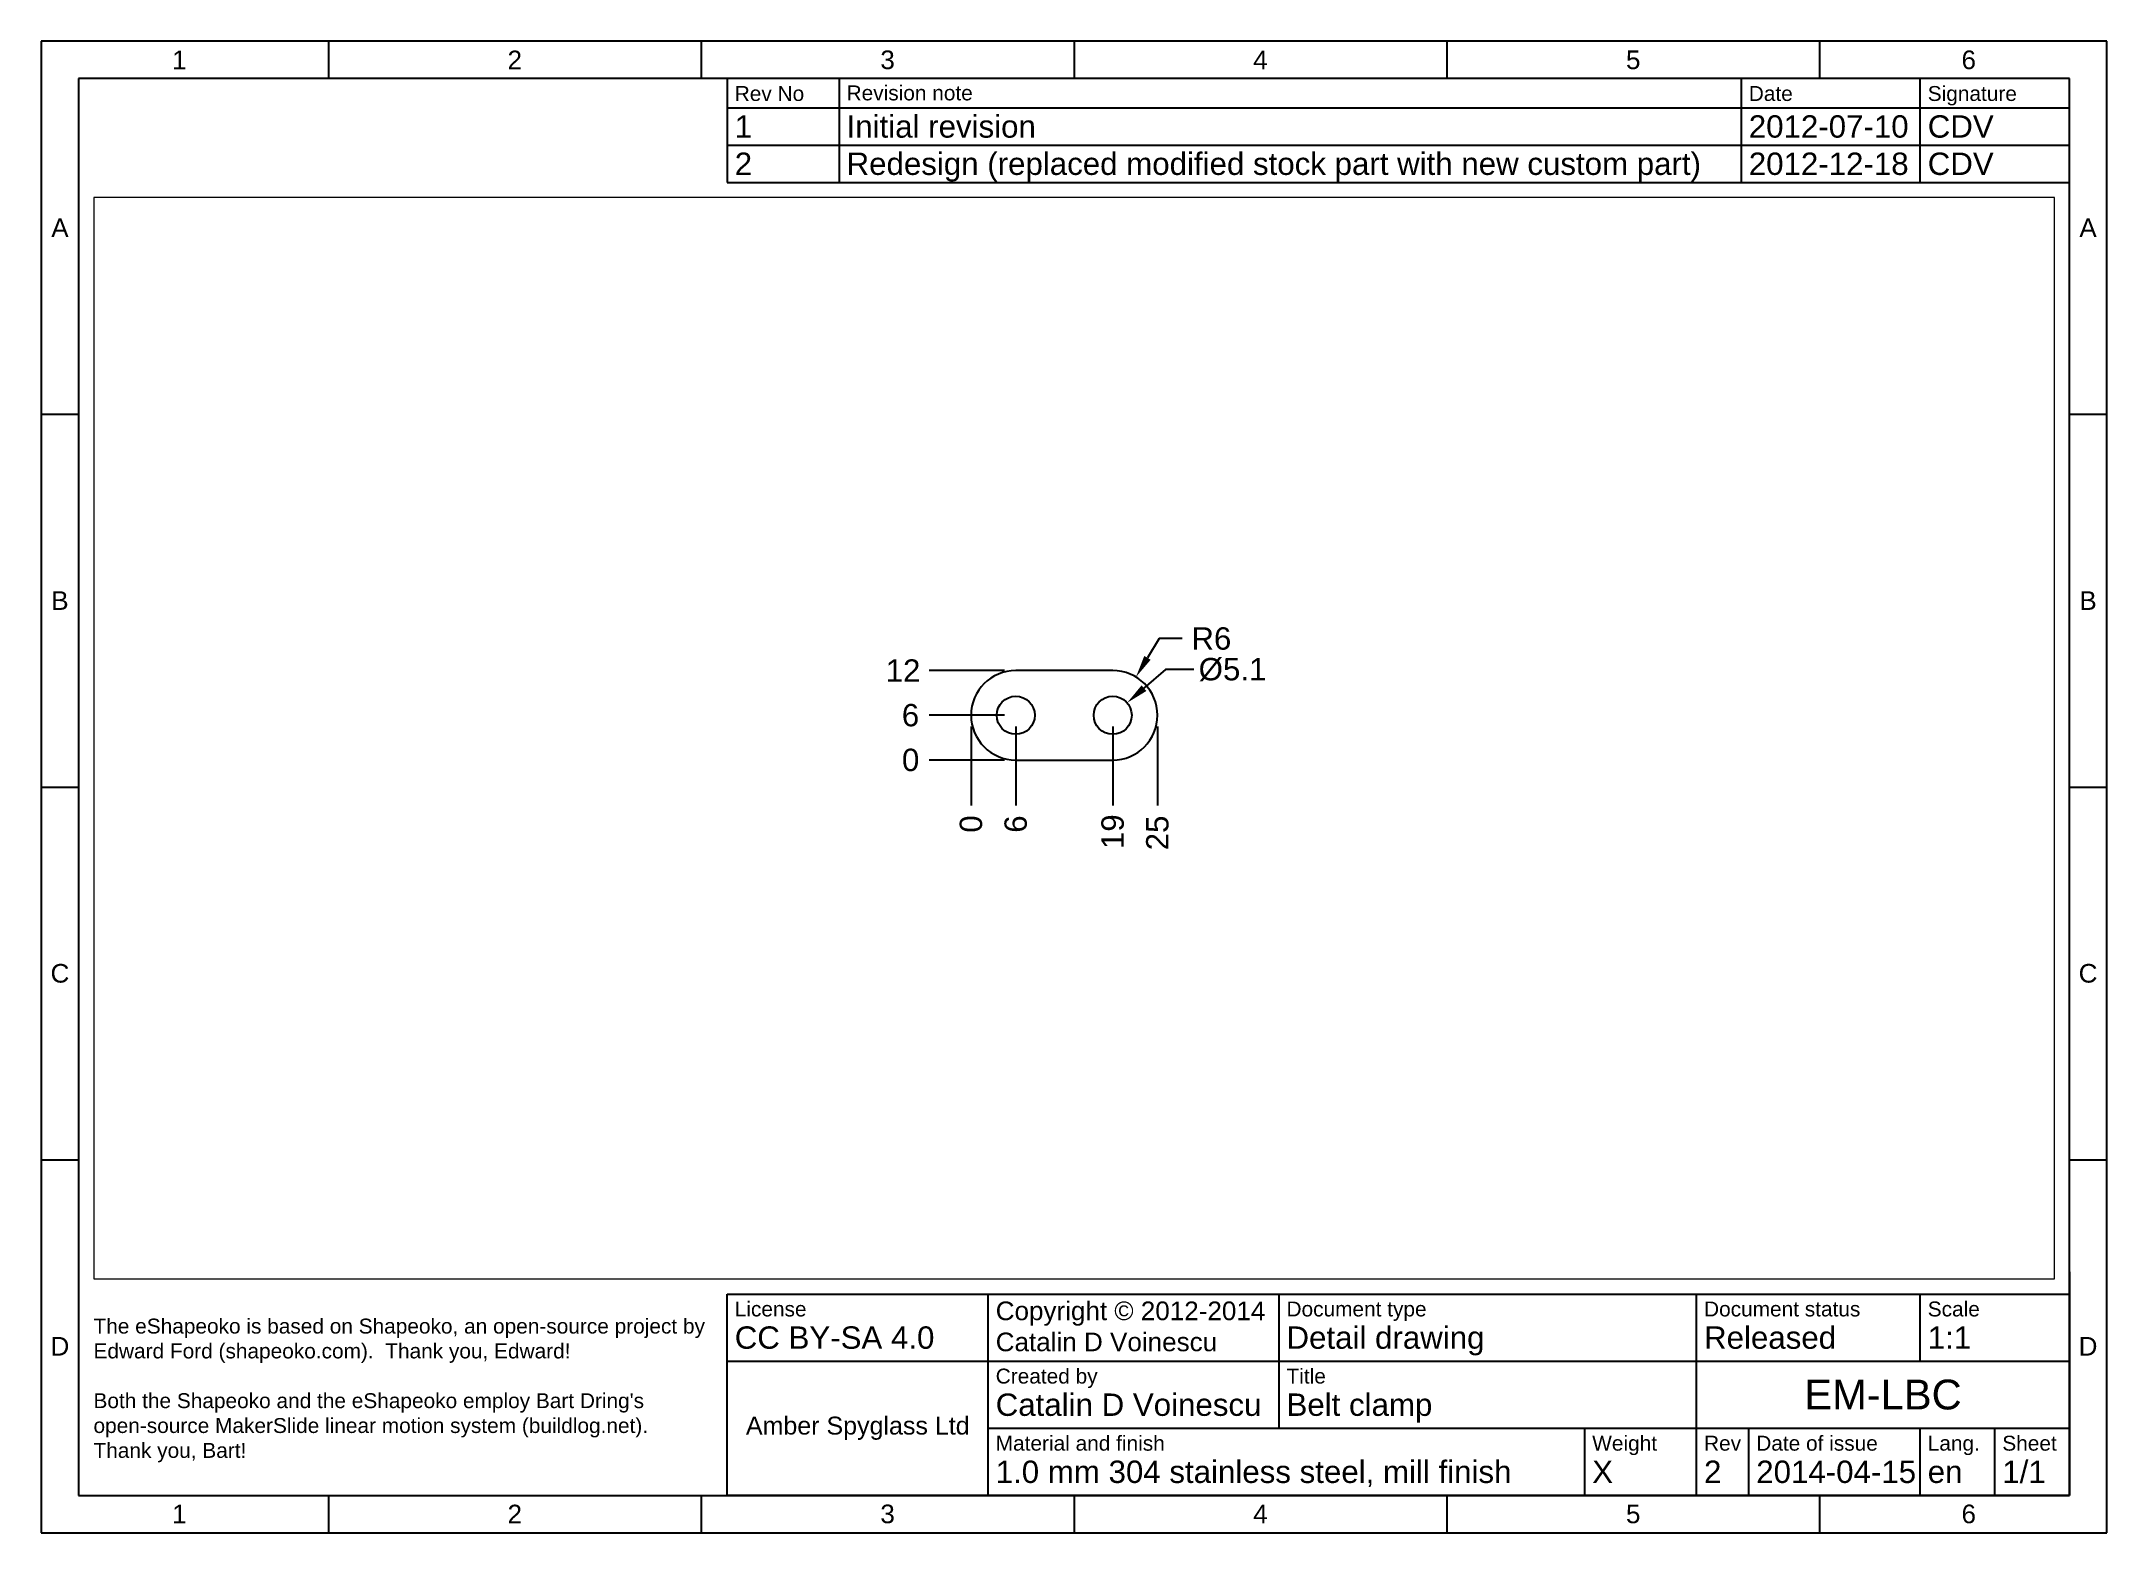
# Paper-space layout 'Sheet1' of a CAD drawing. Header units: millimetres. Extents: x 15 to 292, y 5 to 205.
# The model-space entities are those that its viewports show. They can reach past a viewport. Long polylines and large blocks are cut down to what shows.
import ezdxf

# ---------------------------------------------------------------- set-up
doc = ezdxf.new("R2010")
doc.units = ezdxf.units.MM
doc.layers.add('Dimensions', color=7, linetype='Continuous')
doc.layers.add('Parts', color=7, linetype='Continuous')
doc.styles.get("Standard").update_dxf_attribs({"font": 'arial.ttf'})
doc.dimstyles.new('Copy of Standard', dxfattribs={"dimtxt": 3, "dimasz": 3, "dimexe": 3, "dimexo": 1.5, "dimgap": 1.5, "dimtad": 0, "dimtoh": 1, "dimdsep": 46, "dimtxsty": 'Standard', "dimcen": 0, "dimadec": 0, "dimazin": 2, "dimtfac": 1, "dimtofl": 0, "dimtmove": 0, "dimatfit": 3, "dimfxl": 1, "dimtolj": 1, "dimtzin": 0, "dimarcsym": 0})

# ---------------------------------------------------------------- blocks, each defined once
blk = doc.blocks.new('*D1')
at = {"layer": 'Defpoints', "color": 0}
for p in [(20.93, 7.67), (17.07, 4.33)]:
    blk.add_point(p, dxfattribs=at)
at = {"layer": 'Dimensions', "color": 0, "lineweight": -2}
for p, q in [((26.07, 12.13), (23.19, 9.64)), ((29.9, 12.13), (26.07, 12.13))]:
    blk.add_line(p, q, dxfattribs=at)
at = {"layer": 'Dimensions', "color": 0}
blk.add_solid([(22.87, 10.01), (23.52, 9.26), (20.93, 7.67)], dxfattribs=at)
at = {"layer": 'Dimensions', "color": 0, "insert": (35.07, 12.13), "char_height": 3, "attachment_point": 5}
blk.add_mtext('\\A1;%%c5.1', dxfattribs=at)
blk = doc.blocks.new('*D2')
at = {"layer": 'Defpoints', "color": 0}
for p in [(22.11, 11.13), (19, 6)]:
    blk.add_point(p, dxfattribs=at)
at = {"layer": 'Dimensions', "color": 0, "lineweight": -2}
for p, q in [((25.23, 16.28), (23.66, 13.7)), ((28.31, 16.28), (25.23, 16.28))]:
    blk.add_line(p, q, dxfattribs=at)
at = {"layer": 'Dimensions', "color": 0}
blk.add_solid([(23.24, 13.96), (24.09, 13.44), (22.11, 11.13)], dxfattribs=at)
at = {"layer": 'Dimensions', "color": 0, "insert": (32.23, 16.28), "char_height": 3, "attachment_point": 5}
blk.add_mtext('\\A1;R6', dxfattribs=at)
blk = doc.blocks.new('*D3')
at = {"layer": 'Defpoints', "color": 0}
for p in [(-5.63, 0), (0, 0), (6, 0)]:
    blk.add_point(p, dxfattribs=at)
at = {"layer": 'Dimensions', "color": 0, "lineweight": -2}
blk.add_line((4.5, 0), (-5.63, 0), dxfattribs=at)
at = {"layer": 'Dimensions', "color": 0, "insert": (-8.1, 0), "char_height": 3, "attachment_point": 5}
blk.add_mtext('\\A1;0', dxfattribs=at)
blk = doc.blocks.new('*D4')
at = {"layer": 'Defpoints', "color": 0}
for p in [(-5.63, 6), (6, 6), (0, 0)]:
    blk.add_point(p, dxfattribs=at)
at = {"layer": 'Dimensions', "color": 0, "lineweight": -2}
blk.add_line((4.5, 6), (-5.63, 6), dxfattribs=at)
at = {"layer": 'Dimensions', "color": 0, "insert": (-8.12, 6), "char_height": 3, "attachment_point": 5}
blk.add_mtext('\\A1;6', dxfattribs=at)
blk = doc.blocks.new('*D5')
at = {"layer": 'Defpoints', "color": 0}
for p in [(-5.63, 12), (6, 12), (0, 0)]:
    blk.add_point(p, dxfattribs=at)
at = {"layer": 'Dimensions', "color": 0, "lineweight": -2}
blk.add_line((4.5, 12), (-5.63, 12), dxfattribs=at)
at = {"layer": 'Dimensions', "color": 0, "insert": (-9.12, 12), "char_height": 3, "attachment_point": 5}
blk.add_mtext('\\A1;12', dxfattribs=at)
blk = doc.blocks.new('*D6')
at = {"layer": 'Defpoints', "color": 0}
for p in [(0, 6), (0, 0), (0, -6.1)]:
    blk.add_point(p, dxfattribs=at)
at = {"layer": 'Dimensions', "color": 0, "lineweight": -2}
blk.add_line((0, 4.5), (0, -6.1), dxfattribs=at)
at = {"layer": 'Dimensions', "color": 0, "insert": (0, -8.58), "char_height": 3, "attachment_point": 5, "rotation": 90}
blk.add_mtext('\\A1;0', dxfattribs=at)
blk = doc.blocks.new('*D7')
at = {"layer": 'Defpoints', "color": 0}
for p in [(6, 6), (0, 0), (6, -6.1)]:
    blk.add_point(p, dxfattribs=at)
at = {"layer": 'Dimensions', "color": 0, "lineweight": -2}
blk.add_line((6, 4.5), (6, -6.1), dxfattribs=at)
at = {"layer": 'Dimensions', "color": 0, "insert": (6, -8.59), "char_height": 3, "attachment_point": 5, "rotation": 90}
blk.add_mtext('\\A1;6', dxfattribs=at)
blk = doc.blocks.new('*D8')
at = {"layer": 'Defpoints', "color": 0}
for p in [(19, 6), (0, 0), (19, -6.1)]:
    blk.add_point(p, dxfattribs=at)
at = {"layer": 'Dimensions', "color": 0, "lineweight": -2}
blk.add_line((19, 4.5), (19, -6.1), dxfattribs=at)
at = {"layer": 'Dimensions', "color": 0, "insert": (19, -9.61), "char_height": 3, "attachment_point": 5, "rotation": 90}
blk.add_mtext('\\A1;19', dxfattribs=at)
blk = doc.blocks.new('*D9')
at = {"layer": 'Defpoints', "color": 0}
for p in [(25, 6), (0, 0), (25, -6.1)]:
    blk.add_point(p, dxfattribs=at)
at = {"layer": 'Dimensions', "color": 0, "lineweight": -2}
blk.add_line((25, 4.5), (25, -6.1), dxfattribs=at)
at = {"layer": 'Dimensions', "color": 0, "insert": (25, -9.78), "char_height": 3, "attachment_point": 5, "rotation": 90}
blk.add_mtext('\\A1;25', dxfattribs=at)

msp = doc.modelspace()

# ---------------------------------------------------------------- linework, layer by layer
at = {"layer": 'Parts'}
msp.add_lwpolyline([(19, 12), (6, 12, 1), (6, 0), (19, 0, 1)], format="xyb", close=True, dxfattribs=at)
for centre in [(6, 6), (19, 6)]:
    msp.add_circle(centre, 2.55, dxfattribs=at)

# ---------------------------------------------------------------- dimensions: what is measured, and where the dimension line sits
at = {"layer": 'Dimensions'}
dim = msp.add_radius_dim(center=(19, 6), mpoint=(22.11, 11.131), dimstyle='Copy of Standard', dxfattribs=at)
dim.commit()
dim.dimension.update_dxf_attribs({"geometry": '*D2', "text_midpoint": (32.229, 16.278), "dimtype": 132})
for feature_location, offset, dtype, picture, middle in [((6, 12), (-11.627, 0), 0, '*D5', (-9.116, 12)), ((6, 6), (-11.627, 0), 0, '*D4', (-8.119, 6)), ((0, 6), (0, -12.102003749), 1, '*D6', (0, -8.578503749)), ((6, 6), (0, -12.102), 1, '*D7', (6, -8.594)), ((19, 6), (0, -12.102), 1, '*D8', (19, -9.611)), ((25, 6), (0, -12.102), 1, '*D9', (25, -9.785)), ((6, 0), (-11.627076303, 0), 0, '*D3', (-8.103576303, 0))]:
    dim = msp.add_ordinate_dim(feature_location=feature_location, offset=offset, dtype=dtype, origin=(0, 0), dimstyle='Copy of Standard', dxfattribs=at)
    dim.commit()
    dim.dimension.update_dxf_attribs({"geometry": picture, "text_midpoint": middle})
dim = msp.add_diameter_dim_2p(p1=(17.073, 4.33), p2=(20.927, 7.67), dimstyle='Copy of Standard', dxfattribs=at)
dim.commit()
dim.dimension.update_dxf_attribs({"geometry": '*D1', "text_midpoint": (35.07, 12.128), "dimtype": 131})

psp = doc.layouts.new('Sheet1')

# ---------------------------------------------------------------- linework, layer by layer
for p, q in [((292, 205), (15, 205)), ((15, 205), (15, 5)), ((53.5, 205), (53.5, 200)), ((103.5, 205), (103.5, 200)), ((153.5, 205), (153.5, 200)), ((203.5, 205), (203.5, 200)), ((253.5, 205), (253.5, 200)), ((292, 5), (292, 205)), ((287, 200), (20, 200)), ((20, 200), (20, 10)), ((107, 200.08), (107, 196.08)), ((287, 200), (107, 200)), ((122, 200.08), (122, 196.08)), ((243, 196.08), (243, 200)), ((267, 196.08), (267, 200)), ((287, 10), (287, 200)), ((287, 196.08), (287, 200)), ((107, 196.08), (287, 196.08)), ((107, 196.08), (107, 191.08)), ((122, 196.08), (122, 191.08)), ((243, 191.08), (243, 196.08)), ((267, 191.08), (267, 196.08)), ((287, 191.08), (287, 196.08)), ((107, 191.08), (287, 191.08)), ((107, 191.08), (107, 186.08)), ((122, 191.08), (122, 186.08)), ((243, 186.08), (243, 191.08)), ((267, 186.08), (267, 191.08)), ((287, 186.08), (287, 191.08)), ((107, 186.08), (287, 186.08)), ((15, 155), (20, 155)), ((287, 155), (292, 155)), ((15, 105), (20, 105)), ((287, 105), (292, 105)), ((15, 55), (20, 55)), ((287, 55), (292, 55)), ((287, 40), (287, 10)), ((107, 10), (107, 37)), ((107, 37), (287, 37)), ((142, 10), (142, 37)), ((181, 19), (181, 37)), ((237, 10), (237, 37)), ((267, 28), (267, 37)), ((107, 28), (287, 28)), ((142, 19), (287, 19)), ((222, 10), (222, 19)), ((244, 10), (244, 19)), ((267, 10), (267, 19)), ((277, 10), (277, 19)), ((20, 10), (287, 10)), ((53.5, 10), (53.5, 5)), ((103.5, 10), (103.5, 5)), ((287, 10), (107, 10)), ((107, 10), (287, 10)), ((153.5, 10), (153.5, 5)), ((203.5, 10), (203.5, 5)), ((253.5, 10), (253.5, 5)), ((15, 5), (292, 5))]:
    psp.add_line(p, q)

# ---------------------------------------------------------------- texts
for s, insert, char_height, width, attachment_point in [('{1}', (33.5, 202.5), 2.5, 40, 5), ('{2}', (78.5, 202.5), 2.5, 50, 5), ('{3}', (128.5, 202.5), 2.5, 50, 5), ('{4}', (178.5, 202.5), 2.5, 50, 5), ('{5}', (228.5, 202.5), 2.5, 50, 5), ('{6}', (273.5, 202.5), 2.5, 40, 5), ('{Rev No}', (108, 199), 2, 13, 1), ('{Revision note}', (123, 199.08), 2, 99, 1), ('{Date}', (244, 199), 2, 22, 1), ('{Signature}', (268, 199), 2, 18, 1), ('{1}', (108, 195.08), 3, 13, 1), ('{Initial revision}', (123, 195.08), 3, 99, 1), ('{2012-07-10}', (244, 195.08), 3, 22, 1), ('{CDV}', (268, 195.08), 3, 18, 1), ('{2}', (108, 190.08), 3, 13, 1), ('{Redesign (replaced modified stock part with new custom part)}', (123, 190.08), 3, 119, 1), ('{2012-12-18}', (244, 190.08), 3, 22, 1), ('{CDV}', (268, 190.08), 3, 18, 1), ('{A}', (17.5, 180), 2.5, 5, 5), ('{A}', (289.5, 180), 2.5, 5, 5), ('{B}', (17.5, 130), 2.5, 5, 5), ('{B}', (289.5, 130), 2.5, 5, 5), ('{C}', (17.5, 80), 2.5, 5, 5), ('{C}', (289.5, 80), 2.5, 5, 5), ('{License\\P\\H1.5x;CC BY-SA 4.0}', (108, 36), 2, 33, 1), ('{Copyright © 2012-2014\\PCatalin D Voinescu}', (143, 36), 2.5, 37, 1), ('{Scale\\P\\H1.5x;1:1}', (268, 36), 2, 18, 1), ("{\\PThe eShapeoko is based on Shapeoko, an open-source project by Edward Ford (shapeoko.com).  Thank you, Edward!\\P\\PBoth the Shapeoko and the eShapeoko employ Bart Dring's open-source MakerSlide linear motion system (buildlog.net).  Thank you, Bart!}", (22, 37.04), 2, 83, 1), ('{Document type\\P\\H1.5x;Detail drawing}', (182, 36), 2, 54, 1), ('{Document status\\P\\H1.5x;Released}', (238, 36), 2, 28, 1), ('{D}', (17.5, 30), 2.5, 5, 5), ('{D}', (289.5, 30), 2.5, 5, 5), ('{Created by\\P\\H1.5x;Catalin D Voinescu}', (143, 27), 2, 37, 1), ('{Title\\P\\H1.5x;Belt clamp}', (182, 27), 2, 54, 1), ('{EM-LBC}', (262, 23.5), 4, 48, 5), ('{\\H0.8x;Amber Spyglass Ltd}', (124.5, 19), 3, 33, 5), ('{Material and finish\\P\\H1.5x;1.0 mm 304 stainless steel, mill finish}', (143, 18), 2, 78, 1), ('{Weight\\P\\H1.5x;X}', (223, 18), 2, 13, 1), ('{Rev\\P\\H1.5x;2}', (238, 18), 2, 6, 1), ('{Date of issue\\P\\H1.5x;2014-04-15}', (245, 18), 2, 21.3076, 1), ('{Lang.\\P\\H1.5x;en}', (268, 18), 2, 8, 1), ('{Sheet\\P\\H1.5x;1/1}', (278, 18), 2, 8, 1), ('{1}', (33.5, 7.5), 2.5, 40, 5), ('{2}', (78.5, 7.5), 2.5, 50, 5), ('{3}', (128.5, 7.5), 2.5, 50, 5), ('{4}', (178.5, 7.5), 2.5, 50, 5), ('{5}', (228.5, 7.5), 2.5, 50, 5), ('{6}', (273.5, 7.5), 2.5, 40, 5)]:
    psp.add_mtext(s, dxfattribs=dict(insert=insert, char_height=char_height, width=width, attachment_point=attachment_point))

# ---------------------------------------------------------------- viewports
at = {"layer": '0', "color": 7}
psp.add_viewport(center=(153.51, 111.54), size=(262.97, 145.0001), view_center_point=(13.819, 2.924), view_height=145.00006, dxfattribs=at)

doc.saveas('drawing.dxf')
